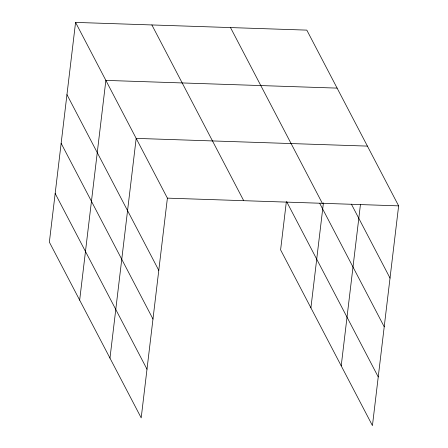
<?xml version="1.0" encoding="UTF-8"?>
<svg xmlns="http://www.w3.org/2000/svg" width="448" height="448" viewBox="0 0 448 448"><rect width="100%" height="100%" fill="white"/><g stroke="black" fill="none" stroke-linecap="round" stroke-linejoin="round"><path stroke-width="0.67" d="M75.566 22.4L49.364 242.144L141.193 417.878L167.395 198.134L75.566 22.4L306.807 30.122L398.636 205.856L372.434 425.6L280.605 249.866L286.328 201.874M79.666 300.138L105.868 80.394L337.109 88.116M109.973 358.131L136.175 138.387L367.416 146.104M310.906 307.854L323.428 202.854M341.214 365.848L360.455 204.45M167.395 198.134L398.636 205.856M351.389 204.154L390.023 278.09M230.496 27.574L322.325 203.308M319.794 203.476L384.216 326.771M286.731 201.802L378.235 376.925M151.878 24.948L243.706 200.682M66.954 94.634L158.782 270.374M61.146 143.315L152.975 319.049M55.166 193.463L146.994 369.202"/></g></svg>
